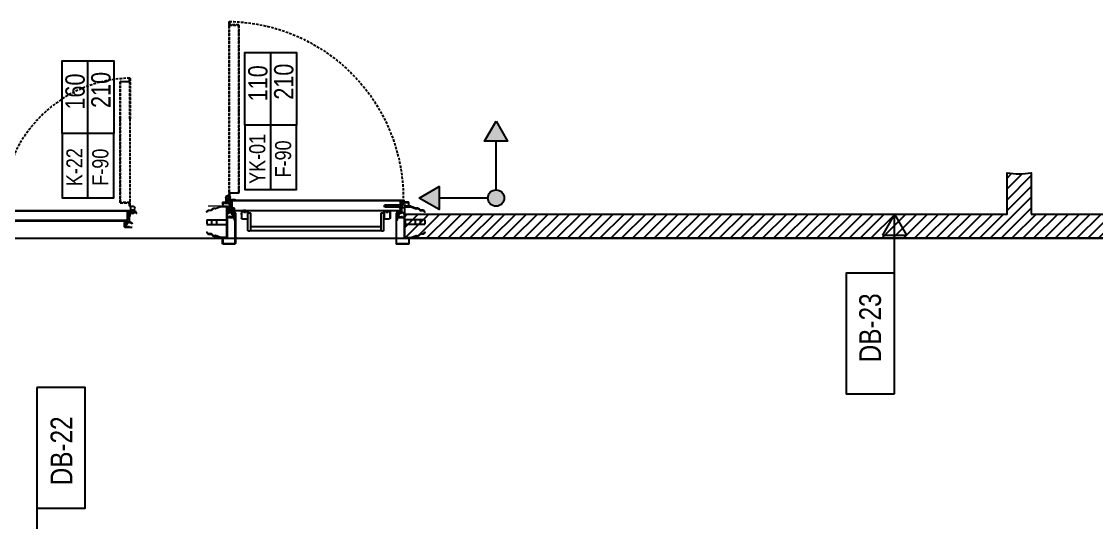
# Model space of a CAD drawing. Header units: centimetres. Extents: x -72470 to -43129, y -18750 to -16337.
# Drawn here: x -61723 to -61055, y -16756 to -16445 of the extents above; entities that cross this region are included whole.
import ezdxf
from ezdxf.enums import TextEntityAlignment as Align

# ---------------------------------------------------------------- set-up
doc = ezdxf.new("R2010")
doc.units = ezdxf.units.CM
doc.header["$MEASUREMENT"] = 0
for name, pattern in [('11-021_3001-BLOK_B_ZEMIN_KAT$0$DASHED', [12.77794, 8.518627, -4.259313]), ('11-021_3001-BLOK_B_ZEMIN_KAT$0$HIDDEN2', [4.7625, 3.175, -1.5875]), ('DUZ', [0])]:
    doc.linetypes.add(name, pattern=pattern)
doc.layers.get('0').update_dxf_attribs({"linetype": 'DUZ', "lineweight": 0})
doc.layers.get('Defpoints').update_dxf_attribs({"lineweight": 0})
doc.layers.add('11-021_3001-BLOK_B_ZEMIN_KAT$0$2DALANNET', color=1, linetype='Continuous', plot=False)
for name, color, linetype in [('11-021_3001-BLOK_B_ZEMIN_KAT$0$2DDUVAR', 3, 'Continuous'), ('11-021_3001-BLOK_B_ZEMIN_KAT$0$2DKAPI', 180, 'Continuous'), ('11-021_3001-BLOK_B_ZEMIN_KAT$0$2DKAPIPOZU', 162, 'Continuous'), ('11-021_3001-BLOK_B_ZEMIN_KAT$0$2DKONST1', 6, 'Continuous'), ('11-021_3001-BLOK_B_ZEMIN_KAT$0$2DPOZ DUVAR', 144, 'Continuous'), ('11-021_3001-BLOK_B_ZEMIN_KAT$0$2DTARAMA-DUVAR', 250, 'Continuous'), ('11-021_3001-BLOK_B_ZEMIN_KAT$0$2DTARAMA1', 253, 'Continuous'), ('11-021_3001-BLOK_B_ZEMIN_KAT$0$2DYAZIDOSEME', 212, 'Continuous')]:
    doc.layers.add(name, color=color, linetype=linetype)
doc.layers.add('TEFRIS', color=30, linetype='Continuous', lineweight=9)
doc.styles.add('11-021_3001-BLOK_B_ZEMIN_KAT$0$ARIAL', font='arial.ttf', dxfattribs={"width": 0.8})
doc.styles.add('11-021_3001-BLOK_B_ZEMIN_KAT$0$OLCU', font='arial.ttf', dxfattribs={"width": 0.8})
doc.styles.add('11-021_3001-BLOK_B_ZEMIN_KAT$0$yazi', font='calibri.ttf', dxfattribs={"width": 0.6})

# ---------------------------------------------------------------- blocks, each defined once
blk = doc.blocks.new('11-021_3001-BLOK_B_ZEMIN_KAT$0$K-22')
at = {"layer": '11-021_3001-BLOK_B_ZEMIN_KAT$0$2DKAPI'}
for p, q in [((-1.36, 2.29), (-1.36, 1.5)), ((-1.36, 1.3), (-1.36, 1.1)), ((-1.06, 2.29), (-1.06, 1.5)), ((-1.06, 1.3), (-1.06, 1.1)), ((-0.25, 2.44), (-0.91, 2.44)), ((1.39, 0.95), (-0.91, 0.95)), ((1.39, 0.65), (-0.91, 0.65)), ((-0.73, 0.95), (-0.73, 1.3)), ((-0.15, 2.44), (-0.37, 2.22)), ((0.64, 2.81), (-0.13, 2.04)), ((2.65, 1.7), (0.01, 1.7)), ((1.39, 0.95), (2.03, 0.95)), ((1.5, 0.5), (1.5, -1.55)), ((1.8, 0.5), (1.8, -1.55)), ((2.16, 1.4), (2.65, 1.4)), ((2.8, 1.25), (2.8, -2)), ((3.1, 1.25), (3.1, -2)), ((76.8, 2.52), (76.33, 2.04)), ((76.81, 2.42), (76.4, 2)), ((76.8, 2.52), (83.38, 2.52)), ((76.81, 2.42), (83.38, 2.42)), ((79.4, 2.29), (79.4, -2.18)), ((79.5, 2.39), (83.27, 2.39)), ((79.5, 2.29), (79.5, -2.18)), ((79.5, 2.29), (83.27, 2.29)), ((79.8, 1.86), (79.5, 1.86)), ((79.5, 0.22), (79.8, 0.22)), ((79.58, 2.27), (83.38, 2.27)), ((79.58, 2.27), (79.58, 2.17)), ((79.58, 2.17), (83.38, 2.17)), ((79.8, 1.86), (79.8, -2.18)), ((80.4, 0.54), (80.4, 1.94)), ((80.4, 0.38), (80.4, -3.92)), ((80.7, 0.38), (80.4, 0.38)), ((80.47, 0.44), (80.7, 0.38)), ((80.5, 0.54), (80.5, 1.97)), ((80.5, 0.54), (80.73, 0.47)), ((80.7, -4.35), (80.7, 0.38)), ((80.8, -4.35), (80.8, 0.38)), ((83.27, 2.39), (83.27, 2.29)), ((83.38, 2.42), (83.38, 2.27)), ((83.48, 2.42), (83.48, 2.27)), ((156.9, 1.25), (156.9, -2)), ((157.2, 1.25), (157.2, -2)), ((157.35, 1.7), (159.99, 1.7)), ((157.84, 1.4), (157.35, 1.4)), ((158.61, 0.95), (157.97, 0.95)), ((158.2, 0.5), (158.2, -1.55)), ((158.5, 0.5), (158.5, -1.55)), ((158.61, 0.95), (160.91, 0.95)), ((158.61, 0.65), (160.91, 0.65)), ((159.36, 2.81), (160.13, 2.04)), ((160.15, 2.44), (160.37, 2.22)), ((160.25, 2.44), (160.91, 2.44)), ((160.73, 0.95), (160.73, 1.3)), ((161.06, 2.29), (161.06, 1.5)), ((161.06, 1.3), (161.06, 1.1)), ((161.36, 2.29), (161.36, 1.5)), ((161.36, 1.3), (161.36, 1.1)), ((1.8, -1.55), (1.5, -1.55)), ((3.1, -2), (2.8, -2)), ((76.7, -4.47), (76.7, -4.32)), ((80.6, -4.22), (76.8, -4.22)), ((80.6, -4.32), (76.8, -4.32)), ((76.8, -4.47), (76.8, -4.32)), ((83.36, -4.47), (76.8, -4.47)), ((83.38, -4.57), (76.8, -4.57)), ((80.7, -4.35), (76.9, -4.35)), ((76.9, -4.45), (76.9, -4.35)), ((80.7, -4.45), (76.9, -4.45)), ((79.7, -2.34), (79.47, -2.27)), ((79.5, -2.18), (79.8, -2.18)), ((79.73, -2.24), (79.5, -2.18)), ((79.7, -2.34), (79.7, -4)), ((79.8, -0.38), (80.4, -0.38)), ((79.8, -0.63), (80.4, -0.63)), ((79.8, -1.92), (80.4, -1.35)), ((79.8, -2.34), (79.8, -4)), ((80.4, -1.77), (80.7, -1.77)), ((80.4, -3.92), (80.7, -3.92)), ((80.6, -4.32), (80.6, -4.22)), ((83.36, -4.47), (83.78, -4.06)), ((83.38, -4.57), (83.85, -4.1)), ((156.9, -2), (157.2, -2)), ((158.2, -1.55), (158.5, -1.55)), ((2, -8), (0, -8)), ((158, -8), (160, -8))]:
    blk.add_line(p, q, dxfattribs=at)
at = {"layer": '11-021_3001-BLOK_B_ZEMIN_KAT$0$2DKAPI', "lineweight": -2}
for points in [[(3.4, -5.4), (3.4, -6.1, 0.414214), (3.6, -6.3), (4.4, -6.3, 0.494565), (4.59, -6.05), (4.59, -6.05), (4.41, -5.38, -1.142909), (5, -5.3), (5, -7.6, -0.414214), (4.6, -8), (2, -8), (2, -7.8), (4.6, -7.8, 0.414214), (4.8, -7.6), (4.8, -5.3, 1.142909), (4.6, -5.33), (4.79, -5.99, -0.494565), (4.4, -6.5), (3.6, -6.5, -0.414214), (3.2, -6.1), (3.2, -5.4, 0.414214), (3, -5.2), (2.2, -5.2, -0.388473), (1.8, -4.84), (1.81, -4.83), (1.8, -4.83, -0.016382), (1.8, -4.8), (1.8, 0.58, -0.267949), (2, 0.93, 0.767327), (1.9, 1.3), (-2.1, 1.3, 0.414214), (-2.3, 1.1), (-2.3, 0.5), (-2.5, 0.5), (-2.5, 1.1, -0.414214), (-2.1, 1.5), (1.9, 1.5, -0.767327), (2.1, 0.75, 0.267949), (2, 0.58), (2, -4.8, 0.414214), (2.2, -5), (3, -5, -0.414214)], [(156.6, -5.4), (156.6, -6.1, -0.414214), (156.4, -6.3), (155.6, -6.3, -0.494565), (155.41, -6.05), (155.41, -6.05), (155.59, -5.38, 1.142909), (155, -5.3), (155, -7.6, 0.414214), (155.4, -8), (158, -8), (158, -7.8), (155.4, -7.8, -0.414214), (155.2, -7.6), (155.2, -5.3, -1.142909), (155.4, -5.33), (155.21, -5.99, 0.494565), (155.6, -6.5), (156.4, -6.5, 0.414214), (156.8, -6.1), (156.8, -5.4, -0.414214), (157, -5.2), (157.8, -5.2, 0.388473), (158.2, -4.84), (158.19, -4.83), (158.2, -4.83, 0.016382), (158.2, -4.8), (158.2, 0.58, 0.267949), (158, 0.93, -0.767327), (158.1, 1.3), (162.1, 1.3, -0.414214), (162.3, 1.1), (162.3, 0.5), (162.5, 0.5), (162.5, 1.1, 0.414214), (162.1, 1.5), (158.1, 1.5, 0.767327), (157.9, 0.75, -0.267949), (158, 0.58), (158, -4.8, -0.414214), (157.8, -5), (157, -5, 0.414214)]]:
    blk.add_lwpolyline(points, format="xyb", close=True, dxfattribs=at)
at = {"layer": '11-021_3001-BLOK_B_ZEMIN_KAT$0$2DKAPI'}
for points in [[(55, -4.1), (55, -4.1), (3.22, -4.1, -0.414214), (3.1, -3.98), (3.1, 1.75, 0.414214), (2.97, 1.88), (1.12, 1.88, 1), (1.12, 1.86), (2.97, 1.86, -1), (2.97, 1.7), (1.12, 1.7, -1), (1.12, 2.04), (55, 2.04)], [(55, 1.97), (55, 1.97), (1.12, 1.97, 1), (1.12, 1.77), (2.97, 1.77, 1), (2.97, 1.79), (1.12, 1.79, -1), (1.12, 1.95), (2.97, 1.95, -0.414214), (3.17, 1.75), (3.17, -3.98, 0.414214), (3.22, -4.03), (55, -4.03)], [(83.85, -4.1), (156.78, -4.1, 0.414214), (156.9, -3.98), (156.9, 1.75, -0.414214), (157.03, 1.88), (158.88, 1.88, -1), (158.88, 1.86), (157.03, 1.86, 1), (157.03, 1.7), (158.88, 1.7, 1), (158.88, 2.04), (80.5, 2.04)], [(80.5, 1.97), (158.88, 1.97, -1), (158.88, 1.77), (157.03, 1.77, -1), (157.03, 1.79), (158.88, 1.79, 1), (158.88, 1.95), (157.03, 1.95, 0.414214), (156.83, 1.75), (156.83, -3.98, -0.414214), (156.78, -4.03), (83.85, -4.03)]]:
    blk.add_lwpolyline(points, format="xyb", dxfattribs=at)
for points in [[(2, 0.58), (2.18, 0.58), (2.18, -1.42), (2, -1.42)], [(158, 0.58), (157.82, 0.58), (157.82, -1.42), (158, -1.42)]]:
    blk.add_lwpolyline(points, close=True, dxfattribs=at)
for points in [[(76.33, 2.04), (55, 2.04)], [(55, 1.97), (76.33, 1.97)], [(79.7, -4.03), (55, -4.03)], [(55, -4.1), (79.7, -4.1)]]:
    blk.add_lwpolyline(points, dxfattribs=at)
for points in [[(0.19, -5.89), (0.01, -5.66), (1.62, -4.6), (1.8, -4.83, 0.005789), (1.8, -4.84)], [(159.81, -5.89), (159.99, -5.66), (158.38, -4.6), (158.2, -4.83, -0.005789), (158.2, -4.84)]]:
    blk.add_lwpolyline(points, format="xyb", close=True, dxfattribs=at)
for centre in [(-0.25, 3.7), (-0.25, 3.7), (160.25, 3.7), (160.25, 3.7)]:
    blk.add_circle(centre, 1.26, dxfattribs=at)
for centre, radius, start, end in [((-0.91, 2.29), 0.45, 107.07816, 180), ((-0.91, 1.1), 0.45, 180, 270), ((-0.91, 2.29), 0.15, 90, 180), ((-0.91, 1.1), 0.15, 180, 270), ((0.01, 1.9), 0.5, 135, 233.1301), ((0.01, 1.9), 0.2, 135, 270), ((1.35, 0.5), 0.45, 0, 90), ((1.35, 0.5), 0.15, 0, 90), ((2.65, 1.25), 0.45, 0, 90), ((2.65, 1.25), 0.15, 0, 90), ((76.33, 2.07), 0.1, 270, 315), ((79.5, 2.29), 0.1, 90, 180), ((80.5, 1.94), 0.1, 90, 180), ((80.5, 0.54), 0.1, 180, 255), ((80.7, 0.38), 0.1, 0, 75), ((83.38, 2.42), 0.1, 0, 90), ((83.38, 2.27), 0.1, 270, 0), ((157.35, 1.25), 0.45, 90, 180), ((157.35, 1.25), 0.15, 90, 180), ((158.65, 0.5), 0.45, 90, 180), ((158.65, 0.5), 0.15, 90, 180), ((159.99, 1.9), 0.2, 270, 45), ((159.99, 1.9), 0.5, 306.8699, 45), ((160.91, 2.29), 0.15, 0, 90), ((160.91, 1.1), 0.45, 270, 0), ((160.91, 1.1), 0.15, 270, 0), ((160.91, 2.29), 0.45, 0, 72.92184), ((0.01, -5.66), 0.3, 270, 308.89453), ((1.81, -4.83), 0.3, 218.89453, 292.02431), ((76.8, -4.32), 0.1, 90, 180), ((76.8, -4.47), 0.1, 180, 270), ((79.5, -2.18), 0.1, 180, 255), ((79.7, -4), 0.1, 270, 0), ((79.7, -2.34), 0.1, 0, 75), ((80.7, -4.35), 0.1, 270, 0), ((83.85, -4.13), 0.1, 90, 135), ((158.19, -4.83), 0.3, 247.97569, 321.10547), ((159.99, -5.66), 0.3, 231.10547, 270)]:
    blk.add_arc(centre, radius, start, end, dxfattribs=at)
at = {"layer": '11-021_3001-BLOK_B_ZEMIN_KAT$0$2DTARAMA1', "linetype": '11-021_3001-BLOK_B_ZEMIN_KAT$0$HIDDEN2', "ltscale": 0.5}
for points in [[(7.55, 59.25), (7.55, 82.16, 0.414214), (7.43, 82.28), (1.7, 82.28, -0.414214), (1.57, 82.41), (1.57, 84.26, -1), (1.59, 84.26), (1.59, 82.42, 1), (1.75, 82.42), (1.75, 84.26, 1), (1.41, 84.26), (1.41, 59.25)], [(1.48, 59.25), (1.48, 84.26, -1), (1.68, 84.26), (1.68, 82.42, -1), (1.66, 82.42), (1.66, 84.26, 1), (1.5, 84.26), (1.5, 82.41, 0.414214), (1.7, 82.21), (7.43, 82.21, -0.414214), (7.48, 82.16), (7.48, 59.25)], [(152.45, 59.25), (152.45, 82.16, -0.414214), (152.57, 82.28), (158.3, 82.28, 0.414214), (158.43, 82.41), (158.43, 84.26, 1), (158.41, 84.26), (158.41, 82.42, -1), (158.25, 82.42), (158.25, 84.26, -1), (158.59, 84.26), (158.59, 59.25)], [(158.52, 59.25), (158.52, 84.26, 1), (158.32, 84.26), (158.32, 82.42, 1), (158.34, 82.42), (158.34, 84.26, -1), (158.5, 84.26), (158.5, 82.41, -0.414214), (158.3, 82.21), (152.57, 82.21, 0.414214), (152.52, 82.16), (152.52, 59.25)], [(7.55, 59.25), (7.55, 59.25), (7.55, 7.17, -0.414214), (7.43, 7.05), (1.7, 7.05, 0.414214), (1.57, 6.92), (1.57, 5.07, 1), (1.59, 5.07), (1.59, 6.92, -1), (1.75, 6.92), (1.75, 5.07, -1), (1.41, 5.07), (1.41, 59.25)], [(1.48, 59.25), (1.48, 59.25), (1.48, 5.07, 1), (1.68, 5.07), (1.68, 6.92, 1), (1.66, 6.92), (1.66, 5.07, -1), (1.5, 5.07), (1.5, 6.92, -0.414214), (1.7, 7.12), (7.43, 7.12, 0.414214), (7.48, 7.17), (7.48, 59.25)], [(152.45, 59.25), (152.45, 59.25), (152.45, 7.17, 0.414214), (152.57, 7.05), (158.3, 7.05, -0.414214), (158.43, 6.92), (158.43, 5.07, -1), (158.41, 5.07), (158.41, 6.92, 1), (158.25, 6.92), (158.25, 5.07, 1), (158.59, 5.07), (158.59, 59.25)], [(158.52, 59.25), (158.52, 59.25), (158.52, 5.07, -1), (158.32, 5.07), (158.32, 6.92, -1), (158.34, 6.92), (158.34, 5.07, 1), (158.5, 5.07), (158.5, 6.92, 0.414214), (158.3, 7.12), (152.57, 7.12, -0.414214), (152.52, 7.17), (152.52, 59.25)]]:
    blk.add_lwpolyline(points, format="xyb", dxfattribs=at)
for centre, start, end in [((-0.25, 3.7), 6.40453, 88.69875), ((160.25, 3.7), 91.30125, 173.59547)]:
    blk.add_arc(centre, 80.75, start, end, dxfattribs=at)
blk = doc.blocks.new('11-021_3001-BLOK_B_ZEMIN_KAT$0$KAPINO')
blk.add_line((-19.02, 11.06), (65.98, 11.06))
for points in [[(20.98, 27.13), (-19.02, 27.13), (-19.02, -5), (20.98, -5)], [(20.98, 27.13), (65.98, 27.13), (65.98, -5), (20.98, -5)]]:
    blk.add_lwpolyline(points, close=True)
at = {"color": 2, "style": '11-021_3001-BLOK_B_ZEMIN_KAT$0$OLCU', "width": 0.8}
for tag, height, p in [('KAP.NO', 10, (-0.03, 19.47)), ('GENISLIK', 12, (46.93, 19.1)), ('YANGIN', 10, (-0.03, 3.4)), ('YUKSEKLIK', 12, (47.93, 3.03))]:
    blk.add_attdef(tag, text='', height=height, dxfattribs=at).set_placement(p, align=Align.MIDDLE_CENTER)
blk = doc.blocks.new('11-021_3001-BLOK_B_ZEMIN_KAT$0$YK-04')
at = {"layer": '11-021_3001-BLOK_B_ZEMIN_KAT$0$2DTARAMA1'}
h = blk.add_hatch(dxfattribs=at)
h.set_pattern_fill('DOTS', color=256, scale=0.1, angle=180, style=0)
h.set_pattern_definition([(360, (-112.75, 15.9795), (0.079375, -0.15875), [0, -0.15875])])
edge = h.paths.add_edge_path()
edge.add_line((-105.57, 13.25), (-106.96, 13.25))
edge.add_line((-106.96, 13.25), (-107.25, 13.2))
edge.add_line((-107.25, 13.2), (-105.7, 13.2))
edge.add_arc((-105.7, 13.4), 0.2, 270, 311.40962)
h = blk.add_hatch(dxfattribs=at)
h.set_pattern_fill('DOTS', color=256, scale=0.1, angle=180, style=0)
h.set_pattern_definition([(180, (2.75, 15.9795), (-0.079375, -0.15875), [0, -0.15875])])
edge = h.paths.add_edge_path()
edge.add_line((-3.04, 13.25), (-4.43, 13.25))
edge.add_arc((-4.3, 13.4), 0.2, 228.59038, 270)
edge.add_line((-4.3, 13.2), (-2.75, 13.2))
edge.add_line((-2.75, 13.2), (-3.04, 13.25))
blk.add_line((-108.38, 22.5), (-108.4, 22.5))
at = {"layer": '11-021_3001-BLOK_B_ZEMIN_KAT$0$2DKAPI', "lineweight": -2}
for p, q in [((-109.7, 23.55), (-109.7, 22.7)), ((-0.7, 23.65), (-109.6, 23.65)), ((-0.7, 23.55), (-109.6, 23.55)), ((-109.6, 23.55), (-109.6, 22.7)), ((-107.6, 22.7), (-109.6, 22.7)), ((-107.5, 22.6), (-109.6, 22.6)), ((-107.5, 22.85), (-109.5, 22.85)), ((-109.5, 22.85), (-109.5, 22.75)), ((-107.5, 22.75), (-109.5, 22.75)), ((-107.5, 22.42), (-107.68, 22.6)), ((-107.6, 22.7), (-107.6, 22.6)), ((-107.5, 22.75), (-107.5, 17.35)), ((-107.4, 22.75), (-107.4, 17.35)), ((-2.21, 24.15), (-4.4, 24.15)), ((-2.9, 22.75), (-2.9, 17.35)), ((-0.8, 22.85), (-2.8, 22.85)), ((-0.8, 22.75), (-2.8, 22.75)), ((-2.8, 22.75), (-2.8, 17.35)), ((-0.7, 22.6), (-2.8, 22.6)), ((-2.55, 22.6), (-2.8, 22.37)), ((-0.7, 22.7), (-2.7, 22.7)), ((-2.7, 22.7), (-2.7, 22.6)), ((-1.26, 24.32), (-2.11, 24.16)), ((-0.16, 24.02), (-2.09, 23.66)), ((-0.8, 22.85), (-0.8, 22.75)), ((-0.7, 23.55), (-0.7, 22.7)), ((-0.6, 23.55), (-0.6, 22.7)), ((0.23, 24.16), (-0.01, 24.6)), ((0.4, 25.3), (0.4, 22.5)), ((0.9, 25.3), (0.9, 22.5)), ((-2.9, 17.35), (-107.4, 17.35)), ((-2.9, 17.25), (-107.4, 17.25)), ((-105.15, 11.5), (-105.15, 15.55)), ((-4.85, 11.5), (-4.85, 15.55))]:
    blk.add_line(p, q, dxfattribs=at)
at = {"layer": '11-021_3001-BLOK_B_ZEMIN_KAT$0$2DKAPI'}
for p, q in [((-108.5, 21.5), (-108.5, 19.45)), ((-1.09, 21.95), (-1.73, 21.95)), ((-1.5, 21.5), (-1.5, 19.45)), ((-1.2, 21.5), (-1.2, 19.45)), ((-1.09, 21.95), (1.21, 21.95)), ((-1.09, 21.65), (1.21, 21.65)), ((1.03, 21.95), (1.03, 22.3)), ((1.36, 22.3), (1.36, 22.1)), ((1.66, 22.3), (1.66, 22.1)), ((-101.29, 15.2), (-101.2, 15.2)), ((-101.2, 15.1), (-101.29, 15.1)), ((-101.18, 15.53), (-101.2, 15.53)), ((-101.2, 15.53), (-101.2, 14.77)), ((-101.2, 14.77), (-101.18, 14.77)), ((-101.18, 16.9), (-101.18, 12.51)), ((-97.22, 16.9), (-101.18, 16.9)), ((-101.03, 16.9), (-101.03, 12.25)), ((-101, 16.9), (-101, 12.3)), ((-99.99, 16.9), (-99.99, 17.2)), ((-98.4, 17.2), (-99.99, 17.2)), ((-99.7, 16.9), (-99.65, 17.2)), ((-98.75, 17.2), (-98.7, 16.9)), ((-98.4, 17.2), (-98.4, 16.9)), ((-97.4, 16.9), (-97.4, 12.3)), ((-97.22, 16.9), (-97.22, 15.08)), ((-97.15, 15.65), (-97.15, 4.88)), ((-95.9, 15.9), (-96.9, 15.9)), ((-95.65, 4.88), (-95.65, 15.65)), ((-14.35, 15.65), (-14.35, 4.88)), ((-13.1, 15.9), (-14.1, 15.9)), ((-12.85, 4.88), (-12.85, 15.65)), ((-12.78, 16.9), (-12.78, 15.08)), ((-8.82, 16.9), (-12.78, 16.9)), ((-12.6, 16.9), (-12.6, 12.3)), ((-11.6, 17.2), (-10.01, 17.2)), ((-11.6, 16.9), (-11.6, 17.2)), ((-11.3, 16.9), (-11.25, 17.2)), ((-10.35, 17.2), (-10.3, 16.9)), ((-10.01, 16.9), (-10.01, 17.2)), ((-9, 12.3), (-9, 16.9)), ((-8.82, 16.9), (-8.82, 12.51)), ((-8.8, 15.53), (-8.82, 15.53)), ((-8.82, 14.77), (-8.8, 14.77)), ((-8.8, 14.77), (-8.8, 15.53)), ((-8.8, 15.2), (-8.71, 15.2)), ((-8.71, 15.1), (-8.8, 15.1)), ((-1.5, 19.45), (-1.2, 19.45)), ((-108.3, 13), (-109.95, 13)), ((-100.6, 11.9), (-97.8, 11.9)), ((-14.35, 7.33), (-95.65, 7.33)), ((-12.2, 11.9), (-9.4, 11.9)), ((-8.97, 12.7), (-9, 12.7)), ((-8.97, 12.25), (-8.97, 12.7)), ((-1.7, 13), (-0.05, 13)), ((-95.9, 4.63), (-96.9, 4.63)), ((-14.35, 4.93), (-95.65, 4.93)), ((-13.1, 4.63), (-14.1, 4.63))]:
    blk.add_line(p, q, dxfattribs=at)
at = {"layer": '11-021_3001-BLOK_B_ZEMIN_KAT$0$2DKAPI', "linetype": '11-021_3001-BLOK_B_ZEMIN_KAT$0$HIDDEN2', "ltscale": 0.1}
for p, q in [((-122.8, 11.5), (-110.3, 11.5)), ((-122.8, 11.5), (-122.8, 8.5)), ((-122.8, 8.5), (-110.3, 8.5)), ((-119.8, 11.3), (-119.8, 8.7)), ((-116.8, 11.3), (-116.8, 8.7)), ((-110.5, 11.5), (-110.5, 8.5)), ((12.8, 11.5), (0.3, 11.5)), ((12.8, 8.5), (0.3, 8.5)), ((0.5, 11.5), (0.5, 8.5)), ((6.8, 11.3), (6.8, 8.7)), ((9.8, 11.3), (9.8, 8.7)), ((12.8, 11.5), (12.8, 8.5))]:
    blk.add_line(p, q, dxfattribs=at)
at = {"layer": '11-021_3001-BLOK_B_ZEMIN_KAT$0$2DKAPI', "color": 253, "linetype": '11-021_3001-BLOK_B_ZEMIN_KAT$0$HIDDEN2', "lineweight": -2, "ltscale": 0.5}
for points in [[(-7.25, 80.25), (-7.25, 132.33, -0.414214), (-7.13, 132.45), (-1.4, 132.45, 0.414214), (-1.27, 132.58), (-1.27, 134.43, 1), (-1.29, 134.43), (-1.29, 132.58, -1), (-1.45, 132.58), (-1.45, 134.43, -1), (-1.11, 134.43), (-1.11, 80.25)], [(-1.18, 80.25), (-1.18, 134.43, 1), (-1.38, 134.43), (-1.38, 132.58, 1), (-1.36, 132.58), (-1.36, 134.43, -1), (-1.2, 134.43), (-1.2, 132.58, -0.414214), (-1.4, 132.38), (-7.13, 132.38, 0.414214), (-7.18, 132.33), (-7.18, 80.25)], [(-7.25, 80.25), (-7.25, 80.25), (-7.25, 28.17, 0.414214), (-7.13, 28.05), (-1.4, 28.05, -0.414214), (-1.27, 27.92), (-1.27, 26.07, -1), (-1.29, 26.07), (-1.29, 27.91, 1), (-1.45, 27.91), (-1.45, 26.07, 1), (-1.11, 26.07), (-1.11, 80.25)], [(-1.18, 80.25), (-1.18, 80.25), (-1.18, 26.07, -1), (-1.38, 26.07), (-1.38, 27.91, -1), (-1.36, 27.91), (-1.36, 26.07, 1), (-1.2, 26.07), (-1.2, 27.92, 0.414214), (-1.4, 28.12), (-7.13, 28.12, -0.414214), (-7.18, 28.17), (-7.18, 80.25)]]:
    blk.add_lwpolyline(points, format="xyb", dxfattribs=at)
at = {"layer": '11-021_3001-BLOK_B_ZEMIN_KAT$0$2DKAPI', "lineweight": -2}
for points in [[(-106.9, 15.6), (-106.9, 14.9, 0.414214), (-106.7, 14.7), (-105.9, 14.7, 0.494565), (-105.71, 14.95), (-105.71, 14.95), (-105.89, 15.62, -1.142909), (-105.3, 15.7), (-105.3, 13.4, -0.414214), (-105.7, 13), (-108.3, 13), (-108.3, 13.2), (-105.7, 13.2, 0.414214), (-105.5, 13.4), (-105.5, 15.7, 1.142909), (-105.7, 15.67), (-105.51, 15.01, -0.494565), (-105.9, 14.5), (-106.7, 14.5, -0.414214), (-107.1, 14.9), (-107.1, 15.6, 0.414214), (-107.3, 15.8), (-108.1, 15.8, -0.388473), (-108.5, 16.16), (-108.49, 16.17), (-108.5, 16.17, -0.016382), (-108.5, 16.2), (-108.5, 21.58, -0.267949), (-108.3, 21.93, 0.767327), (-108.4, 22.3), (-112.4, 22.3, 0.414214), (-112.6, 22.1), (-112.6, 21), (-112.8, 21), (-112.8, 22.1, -0.414214), (-112.4, 22.5), (-108.4, 22.5, -0.767327), (-108.2, 21.75, 0.267949), (-108.3, 21.58), (-108.3, 16.2, 0.414214), (-108.1, 16), (-107.3, 16, -0.414214)], [(-3.1, 15.6), (-3.1, 14.9, -0.414214), (-3.3, 14.7), (-4.1, 14.7, -0.494565), (-4.29, 14.95), (-4.29, 14.95), (-4.11, 15.62, 1.142909), (-4.7, 15.7), (-4.7, 13.4, 0.414214), (-4.3, 13), (-1.7, 13), (-1.7, 13.2), (-4.3, 13.2, -0.414214), (-4.5, 13.4), (-4.5, 15.7, -1.142909), (-4.3, 15.67), (-4.49, 15.01, 0.494565), (-4.1, 14.5), (-3.3, 14.5, 0.414214), (-2.9, 14.9), (-2.9, 15.6, -0.414214), (-2.7, 15.8), (-1.9, 15.8, 0.388473), (-1.5, 16.16), (-1.51, 16.17), (-1.5, 16.17, 0.016382), (-1.5, 16.2), (-1.5, 21.58, 0.267949), (-1.7, 21.93, -0.767327), (-1.6, 22.3), (2.4, 22.3, -0.414214), (2.6, 22.1), (2.6, 21), (2.8, 21), (2.8, 22.1, 0.414214), (2.4, 22.5), (-1.6, 22.5, 0.767327), (-1.8, 21.75, -0.267949), (-1.7, 21.58), (-1.7, 16.2, -0.414214), (-1.9, 16), (-2.7, 16, 0.414214)], [(-105, -3.25, -0.414214), (-105.25, -3.5), (-112.65, -3.5, -0.414214), (-112.9, -3.25), (-112.9, -1), (-112.75, -1), (-112.75, -3.25, 0.414214), (-112.65, -3.35), (-105.25, -3.35, 0.414214), (-105.15, -3.25), (-105.15, 11.5, -1), (-105.6, 11.5), (-105.6, 12.47), (-105.45, 12.47), (-105.45, 11.5, 1), (-105.3, 11.5), (-105.3, 15.55, -1), (-105, 15.55)], [(-5, -3.25, 0.414214), (-4.75, -3.5), (2.65, -3.5, 0.414214), (2.9, -3.25), (2.9, -1), (2.75, -1), (2.75, -3.25, -0.414214), (2.65, -3.35), (-4.75, -3.35, -0.414214), (-4.85, -3.25), (-4.85, 11.5, 1), (-4.4, 11.5), (-4.4, 12.47), (-4.55, 12.47), (-4.55, 11.5, -1), (-4.7, 11.5), (-4.7, 15.55, 1), (-5, 15.55)]]:
    blk.add_lwpolyline(points, format="xyb", close=True, dxfattribs=at)
at = {"layer": '11-021_3001-BLOK_B_ZEMIN_KAT$0$2DKAPI'}
for points in [[(-108.12, 21.58), (-108.3, 21.58), (-108.3, 19.58), (-108.12, 19.58)], [(-1.7, 21.58), (-1.88, 21.58), (-1.88, 19.58), (-1.7, 19.58)], [(-110, 0), (-114, 0), (-114, 0.3), (-111, 0.3), (-110.3, 0.3), (-110.3, 19.7), (-114, 19.7), (-114, 20), (-110, 20)], [(0, 0), (4, 0), (4, 0.3), (1, 0.3), (0.3, 0.3), (0.3, 19.7), (4, 19.7), (4, 20), (0, 20)]]:
    blk.add_lwpolyline(points, close=True, dxfattribs=at)
for points in [[(-117.8, 18.42, 0.330017), (-119.25, 17.89, -0.330016), (-120.93, 17.28, 0.420839), (-122.55, 16.37), (-122.78, 16.29, -0.447989), (-120.87, 17.47, 0.330017), (-119.42, 18, -0.330016), (-117.74, 18.61, 0.160745), (-116.93, 18.63), (-114, 19.7), (-111, 19.7), (-111, 19.5), (-113.96, 19.5), (-116.86, 18.45, -0.160745)], [(-109.81, 15.11), (-109.99, 15.34), (-108.68, 16.4), (-108.5, 16.17, 0.005789), (-108.5, 16.16)], [(-105.95, 13.43), (-105.98, 13.58), (-107.25, 13.35), (-108.36, 13.55, 0.465986), (-108.65, 13.3), (-108.65, 13.1, 0.414214), (-108.4, 12.85), (-105.55, 12.85, -0.414214), (-105.45, 12.75), (-105.45, 11.5), (-105.3, 11.5), (-105.3, 12.75, 0.414214), (-105.55, 13), (-108.4, 13, -0.414214), (-108.5, 13.1), (-108.5, 13.3, -0.465987), (-108.38, 13.4), (-107.25, 13.2)], [(-4.05, 13.43), (-4.02, 13.58), (-2.75, 13.35), (-1.64, 13.55, -0.465986), (-1.35, 13.3), (-1.35, 13.1, -0.414214), (-1.6, 12.85), (-4.45, 12.85, 0.414214), (-4.55, 12.75), (-4.55, 11.5), (-4.7, 11.5), (-4.7, 12.75, -0.414214), (-4.45, 13), (-1.6, 13, 0.414214), (-1.5, 13.1), (-1.5, 13.3, 0.465987), (-1.62, 13.4), (-2.75, 13.2)], [(-0.19, 15.11), (-0.01, 15.34), (-1.32, 16.4), (-1.5, 16.17, -0.005789), (-1.5, 16.16)], [(7.8, 18.42, -0.330017), (9.25, 17.89, 0.330016), (10.93, 17.28, -0.420839), (12.55, 16.37), (12.78, 16.29, 0.447989), (10.87, 17.47, -0.330017), (9.42, 18, 0.330016), (7.74, 18.61, -0.160745), (6.93, 18.63), (4, 19.7), (1, 19.7), (1, 19.5), (3.96, 19.5), (6.86, 18.45, 0.160745)], [(-117.8, 1.58, -0.330017), (-119.25, 2.11, 0.330017), (-120.93, 2.72, -0.420839), (-122.55, 3.63), (-122.78, 3.71, 0.447989), (-120.87, 2.53, -0.330017), (-119.42, 2, 0.330016), (-117.74, 1.39, -0.160745), (-116.93, 1.37), (-114, 0.3), (-111, 0.3), (-111, 0.5), (-113.96, 0.5), (-116.86, 1.55, 0.160745)], [(7.8, 1.58, 0.330017), (9.25, 2.11, -0.330017), (10.93, 2.72, 0.420839), (12.55, 3.63), (12.78, 3.71, -0.447989), (10.87, 2.53, 0.330017), (9.42, 2, -0.330016), (7.74, 1.39, 0.160745), (6.93, 1.37), (4, 0.3), (1, 0.3), (1, 0.5), (3.96, 0.5), (6.86, 1.55, -0.160745)]]:
    blk.add_lwpolyline(points, format="xyb", close=True, dxfattribs=at)
at = {"layer": '11-021_3001-BLOK_B_ZEMIN_KAT$0$2DKAPI', "lineweight": -2}
blk.add_circle((-0.4, 25.3), 0.8, dxfattribs=at)
at = {"layer": '11-021_3001-BLOK_B_ZEMIN_KAT$0$2DKAPI', "color": 253, "linetype": '11-021_3001-BLOK_B_ZEMIN_KAT$0$HIDDEN2', "lineweight": -2, "ltscale": 0.5}
blk.add_arc((0.55, 24.7), 109.92, 90.95397, 180.95693, dxfattribs=at)
at = {"layer": '11-021_3001-BLOK_B_ZEMIN_KAT$0$2DKAPI', "lineweight": -2}
for centre, radius, start, end in [((-109.6, 23.55), 0.1, 90, 180), ((-109.6, 22.7), 0.1, 180, 270), ((-107.5, 22.75), 0.1, 0, 90), ((-4.4, 23.65), 0.5, 90, 180), ((-2.8, 22.75), 0.1, 90, 180), ((-2.21, 24.65), 0.5, 270, 280.80118), ((-2.18, 24.15), 0.5, 270, 280.69587), ((-0.4, 25.3), 1.3, 0, 307.97987), ((-0.7, 23.55), 0.1, 0, 90), ((-0.7, 22.7), 0.1, 270, 0), ((-107.4, 17.35), 0.1, 180, 270), ((-2.9, 17.35), 0.1, 270, 0)]:
    blk.add_arc(centre, radius, start, end, dxfattribs=at)
at = {"layer": '11-021_3001-BLOK_B_ZEMIN_KAT$0$2DKAPI'}
for centre, radius, start, end in [((-1.05, 21.5), 0.45, 90, 180), ((-1.05, 21.5), 0.15, 90, 180), ((1.21, 22.1), 0.45, 270, 0), ((1.21, 22.1), 0.15, 270, 0), ((-109.99, 15.34), 0.3, 270, 308.89453), ((-108.49, 16.17), 0.3, 218.89453, 292.02431), ((-100.49, 15.15), 0.8, 152.04681, 176.41668), ((-100.49, 15.15), 0.8, 183.58332, 207.95319), ((-97.4, 15.25), 0.25, 271.14599, 0), ((-96.9, 15.65), 0.25, 90, 180), ((-95.9, 15.65), 0.25, 0, 90), ((-14.1, 15.65), 0.25, 90, 180), ((-13.1, 15.65), 0.25, 0, 90), ((-12.6, 15.25), 0.25, 180, 268.85401), ((-9.51, 15.15), 0.8, 3.58332, 27.95319), ((-9.51, 15.15), 0.8, 332.04681, 356.41668), ((-1.51, 16.17), 0.3, 247.97569, 321.10547), ((-0.01, 15.34), 0.3, 231.10547, 270), ((-100.88, 12.51), 0.3, 180, 240), ((-100.6, 12.3), 0.4, 180, 270), ((-97.8, 12.3), 0.4, 270, 0), ((-97.4, 12.55), 0.25, 0, 88.85401), ((-12.6, 12.55), 0.25, 91.14599, 180), ((-12.2, 12.3), 0.4, 180, 270), ((-9.4, 12.3), 0.4, 270, 0), ((-9.12, 12.51), 0.3, 300, 0), ((-96.9, 4.88), 0.25, 180, 270), ((-95.9, 4.88), 0.25, 270, 0), ((-14.1, 4.88), 0.25, 180, 270), ((-13.1, 4.88), 0.25, 270, 0)]:
    blk.add_arc(centre, radius, start, end, dxfattribs=at)
at = {"layer": '11-021_3001-BLOK_B_ZEMIN_KAT$0$2DKONST1'}
for p, q in [((-110.3, 20.78), (-110.3, 19.03)), ((-108.45, 20.88), (-110.2, 20.88)), ((-108.3, 21.59), (-108.3, 18.58)), ((-108.12, 21.23), (-108.1, 21.23)), ((-108, 21.13), (-108, 18.68)), ((-107.9, 22.01), (-107.9, 20.7)), ((-110.2, 18.93), (-108.45, 18.93)), ((-108.12, 18.58), (-108.3, 18.58)), ((-108.12, 18.58), (-108.1, 18.58)), ((-4.5, 18.51), (-4.41, 18.6)), ((-4.5, 17.69), (-4.5, 18.51)), ((-2.8, 18.51), (-4.5, 18.51)), ((-4.41, 17.6), (-4.5, 17.69)), ((-2.8, 17.69), (-4.5, 17.69)), ((-4.41, 17.6), (-4.41, 18.6)), ((-4.41, 18.6), (-2.8, 18.6)), ((-2.8, 17.6), (-4.41, 17.6)), ((-2, 19.45), (-2, 16.75)), ((-1.7, 19.55), (-1.9, 19.55)), ((-1.88, 16.65), (-1.9, 16.65)), ((-1.88, 16.65), (-1.7, 16.65)), ((-1.7, 19.55), (-1.7, 16.65)), ((-1.55, 19.4), (-0.2, 19.4)), ((-0.2, 16.8), (-1.55, 16.8)), ((-1, 17.45), (-1, 18.75)), ((-0.1, 19.3), (-0.1, 16.9))]:
    blk.add_line(p, q, dxfattribs=at)
at = {"layer": '11-021_3001-BLOK_B_ZEMIN_KAT$0$2DKONST1', "linetype": '11-021_3001-BLOK_B_ZEMIN_KAT$0$HIDDEN2', "ltscale": 0.1}
for p, q in [((-97.7, 20.67), (-107.2, 20.67)), ((-97.7, 19.27), (-97.7, 20.67)), ((-107.2, 19.27), (-97.7, 19.27))]:
    blk.add_line(p, q, dxfattribs=at)
at = {"layer": '11-021_3001-BLOK_B_ZEMIN_KAT$0$2DKONST1', "linetype": '11-021_3001-BLOK_B_ZEMIN_KAT$0$DASHED'}
for p, q in [((-99.65, 17.2), (-99.65, 16)), ((-99.65, 16), (-98.75, 16)), ((-98.75, 16), (-98.75, 17.2)), ((-11.25, 17.2), (-11.25, 16)), ((-11.25, 16), (-10.35, 16)), ((-10.35, 16), (-10.35, 17.2))]:
    blk.add_line(p, q, dxfattribs=at)
at = {"layer": '11-021_3001-BLOK_B_ZEMIN_KAT$0$2DKONST1'}
for points in [[(-108.12, 19.69), (-108.7, 20.27), (-108.7, 20.47), (-108.12, 20.47)], [(-108.12, 20.27), (-108.7, 20.27)], [(-108.12, 20.47), (-107.5, 20.47)], [(-107.5, 20.27), (-108.12, 20.27)], [(-107.5, 19.07), (-108.12, 19.69)], [(-2.8, 17.45), (-1, 17.45), (-0.6, 17.85), (-0.6, 18.35), (-1, 18.75), (-2.8, 18.75), (-2.8, 17.45)]]:
    blk.add_lwpolyline(points, dxfattribs=at)
blk.add_lwpolyline([(-107.2, 21.07), (-107.5, 21.07), (-107.5, 18.67), (-107.3, 18.67), (-107.2, 18.67)], close=True, dxfattribs=at)
for points in [[(-105.9, 15.68), (-105.89, 15.11, 0.407471), (-105.81, 15.02), (-105.74, 15.01, -0.314176), (-105.72, 14.99), (-105.7, 14.94, -0.314278), (-105.73, 14.88), (-105.96, 14.79, -0.088425), (-106.2, 14.75), (-106.72, 14.73, -0.002352), (-106.81, 14.75, -0.133859), (-106.83, 14.76, -0.207567), (-106.9, 14.9), (-106.9, 15.58, 0.213459), (-107.02, 15.88, -0.539342), (-107.01, 15.99, -0.17378), (-106.98, 15.98, 0.03736), (-106.4, 15.95, 0.055717), (-105.63, 16.15, 0.487936), (-105.62, 16.22, 0.191668), (-106.78, 16.74, 0.032422), (-107.02, 16.74, -1.157597), (-107.04, 16.9), (-106.7, 16.9, -0.095803), (-106.03, 16.73, -0.073827), (-105.47, 16.36, -0.054813), (-105.33, 16.22, -0.629557), (-105.41, 16.04, 0.056027), (-105.65, 16, 0.20578), (-105.85, 15.87, 0.163118)], [(-106.1, 15.75), (-106.66, 15.75, 0.414214), (-106.72, 15.69), (-106.72, 15.03, 0.414214), (-106.66, 14.97), (-106.11, 14.97, 0.308319), (-106.06, 15), (-106.06, 15.53, 0.062439), (-106.06, 15.54), (-106.07, 15.73, 0.213162)], [(-4.1, 15.68), (-4.11, 15.11, -0.407471), (-4.19, 15.02), (-4.26, 15.01, 0.314176), (-4.28, 14.99), (-4.3, 14.94, 0.314278), (-4.27, 14.88), (-4.04, 14.79, 0.088425), (-3.8, 14.75), (-3.28, 14.73, 0.002352), (-3.19, 14.75, 0.133859), (-3.17, 14.76, 0.207567), (-3.1, 14.9), (-3.1, 15.58, -0.213459), (-2.98, 15.88, 0.539342), (-2.99, 15.99, 0.17378), (-3.02, 15.98, -0.03736), (-3.6, 15.95, -0.055717), (-4.37, 16.15, -0.487936), (-4.38, 16.22, -0.191668), (-3.22, 16.74, -0.032422), (-2.98, 16.74, 1.157597), (-2.96, 16.9), (-3.3, 16.9, 0.095803), (-3.97, 16.73, 0.073827), (-4.53, 16.36, 0.054813), (-4.67, 16.22, 0.629557), (-4.59, 16.04, -0.056027), (-4.35, 16, -0.20578), (-4.15, 15.87, -0.163118)], [(-3.9, 15.75), (-3.34, 15.75, -0.414214), (-3.28, 15.69), (-3.28, 15.03, -0.414214), (-3.34, 14.97), (-3.89, 14.97, -0.308319), (-3.94, 15), (-3.94, 15.53, -0.062439), (-3.94, 15.54), (-3.93, 15.73, -0.213162)]]:
    blk.add_lwpolyline(points, format="xyb", close=True, dxfattribs=at)
for centre, radius, start, end in [((-110.2, 20.78), 0.1, 90, 180), ((-108.38, 22.01), 0.485, 0, 90), ((-108.1, 21.13), 0.1, 0, 90), ((-108.05, 20.7), 0.15, 289.47122, 0), ((-110.2, 19.03), 0.1, 180, 270), ((-108.1, 18.68), 0.1, 270, 0), ((-1.9, 19.45), 0.1, 90, 180), ((-1.9, 16.75), 0.1, 180, 270), ((-0.2, 19.3), 0.1, 0, 90), ((-0.2, 16.9), 0.1, 270, 0)]:
    blk.add_arc(centre, radius, start, end, dxfattribs=at)
at = {"layer": '11-021_3001-BLOK_B_ZEMIN_KAT$0$2DTARAMA1', "lineweight": -2}
for points in [[(-109.99, 15.34), (-109.99, 15.04), (-109.81, 15.11)], [(-108.5, 16.16), (-108.73, 15.98), (-108.57, 15.88)], [(-108.57, 15.88), (-108.38, 15.89), (-108.5, 16.16)], [(-1.43, 15.88), (-1.62, 15.89), (-1.5, 16.16)], [(-1.5, 16.16), (-1.27, 15.98), (-1.43, 15.88)], [(-0.01, 15.34), (-0.01, 15.04), (-0.19, 15.11)]]:
    blk.add_solid(points, dxfattribs=at)
at = {"layer": 'Defpoints'}
blk.add_lwpolyline([(0, 0), (0, 20), (11.94, 20)], dxfattribs=at)
blk = doc.blocks.new('11-021_3001-BLOK_B_ZEMIN_KAT$0$DösemeYönelim')
at = {"extrusion": (-1e-15, -1.85709e-08, 1)}
h = blk.add_hatch(color=256, dxfattribs=at)
h.paths.add_polyline_path([(3.38, 0, -1), (-3.38, 0, -1)])
h.paths.add_polyline_path([(23.6, 4.74), (31.8, 0), (23.6, -4.74)])
h.paths.add_polyline_path([(-4.74, 23.6), (0, 31.8), (4.74, 23.6)])
for p, q in [((0, 3.38, 0), (0, 23.6, 0)), ((3.38, 0), (23.6, 0))]:
    blk.add_line(p, q, dxfattribs=at)
for points in [[(0, 31.8), (4.74, 23.6), (-4.74, 23.6)], [(31.8, 0), (23.6, -4.74), (23.6, 4.74)]]:
    blk.add_lwpolyline(points, close=True, dxfattribs=at)
blk.add_circle((0, 0), 3.38, dxfattribs=at)
blk.add_circle((0, 0), 3.38, dxfattribs=at)
blk = doc.blocks.new('*U22')
for p, q in [((-4.15, 0), (-12.81, 5)), ((-12.81, 5), (-12.81, -5)), ((-78.6, 0), (-28.6, 0)), ((-28.6, 0), (-4.15, 0)), ((-4.15, 0), (-12.81, -5))]:
    blk.add_line(p, q)
blk.add_lwpolyline([(-78.6, 0), (-28.6, 0), (-28.6, 20), (-78.6, 20)], close=True)
at = {"style": '11-021_3001-BLOK_B_ZEMIN_KAT$0$yazi'}
blk.add_attdef('DUVARTIPI', text='', height=9, dxfattribs=at).set_placement((-52.63, 8.31), align=Align.MIDDLE_CENTER)
blk = doc.blocks.new('*U16')
for p, q in [((-3.64, 0), (-12.3, 5)), ((-12.3, 5), (-12.3, -5)), ((-78.6, 0), (-28.6, 0)), ((-28.6, 0), (-3.64, 0)), ((-3.64, 0), (-12.3, -5))]:
    blk.add_line(p, q)
blk.add_lwpolyline([(-78.6, 0), (-28.6, 0), (-28.6, 20), (-78.6, 20)], close=True)
at = {"style": '11-021_3001-BLOK_B_ZEMIN_KAT$0$yazi'}
blk.add_attdef('DUVARTIPI', text='', height=9, dxfattribs=at).set_placement((-52.63, 8.31), align=Align.MIDDLE_CENTER)

msp = doc.modelspace()

# ---------------------------------------------------------------- hatches: boundary and pattern name
at = {"layer": '11-021_3001-BLOK_B_ZEMIN_KAT$0$2DTARAMA-DUVAR'}
h = msp.add_hatch(dxfattribs=at)
h.set_pattern_fill('ANSI31', color=256, scale=1.5)
h.set_pattern_definition([(45, (-56902.8123, -18059.437), (-3.367596, 3.367596), [])])
edge = h.paths.add_edge_path()
edge.add_line((-60480.31, -16564.44), (-61095.31, -16564.44))
edge.add_line((-61095.31, -16564.44), (-61095.31, -16538.73))
edge.add_arc((-61102.81, -16502.58), 36.92, 258.27955, 281.72045, ccw=False)
edge.add_line((-61110.31, -16538.73), (-61110.31, -16564.44))
edge.add_line((-61110.31, -16564.44), (-61484.81, -16564.44))
edge.add_line((-61484.81, -16564.44), (-61484.81, -16579.44))
edge.add_line((-61484.81, -16579.44), (-60480.31, -16579.44))
edge.add_line((-60480.31, -16579.44), (-60480.31, -16564.44))

# ---------------------------------------------------------------- linework, layer by layer
at = {"layer": '11-021_3001-BLOK_B_ZEMIN_KAT$0$2DALANNET'}
msp.add_lwpolyline([(-64702.81, -16579.44), (-63822.81, -16579.44), (-63822.81, -16514.44), (-63672.81, -16514.44), (-63672.81, -16579.45), (-59732.81, -16579.44), (-59732.81, -16609.44), (-58590.31, -16609.44), (-58590.31, -18059.5), (-58810.11, -18059.5), (-58810.11, -16769.44), (-64702.81, -16769.44)], close=True, dxfattribs=at)
at = {"layer": '11-021_3001-BLOK_B_ZEMIN_KAT$0$2DDUVAR'}
msp.add_lwpolyline([(-60480.31, -16579.44), (-61484.81, -16579.44), (-61484.81, -16564.44), (-61110.31, -16564.44), (-61110.31, -16538.73, 0.102638), (-61095.31, -16538.73), (-61095.31, -16564.44)], format="xyb", dxfattribs=at)
msp.add_lwpolyline([(-61095.31, -16564.44), (-60480.31, -16564.44)], dxfattribs=at)
at = {"layer": 'TEFRIS', "color": 0, "linetype": 'Continuous'}
msp.add_spline([(-63715.5, -16879.11), (-63561.64, -16710.21), (-63110.91, -16710.21), (-62885.55, -16686.39), (-62456.49, -16714.54), (-62263.63, -16753.52), (-62059.31, -16702.06), (-61826.96, -16738.36), (-61784.12, -16939.39), (-61661.14, -16985.6)], degree=3, dxfattribs=at)

# ---------------------------------------------------------------- block references
at = {"layer": '11-021_3001-BLOK_B_ZEMIN_KAT$0$2DKAPI', "xscale": -1}
msp.add_blockref('11-021_3001-BLOK_B_ZEMIN_KAT$0$YK-04', (-61594.81, -16579.44), dxfattribs=at)
at = {"layer": '11-021_3001-BLOK_B_ZEMIN_KAT$0$2DKAPI'}
msp.add_blockref('11-021_3001-BLOK_B_ZEMIN_KAT$0$K-22', (-61813.81, -16564.44), dxfattribs=at)
at = {"layer": '11-021_3001-BLOK_B_ZEMIN_KAT$0$2DKAPIPOZU', "rotation": 90}
for p, values in [((-61670.31, -16535.26), {'KAP.NO': 'K-22', 'GENISLIK': '160', 'YUKSEKLIK': '210', 'YANGIN': 'F-90'}), ((-61556.73, -16530.13), {'KAP.NO': 'YK-01', 'GENISLIK': '110', 'YUKSEKLIK': '210', 'YANGIN': 'F-90'})]:
    msp.add_blockref('11-021_3001-BLOK_B_ZEMIN_KAT$0$KAPINO', p, dxfattribs=at).add_auto_attribs(values)
at = {"layer": '11-021_3001-BLOK_B_ZEMIN_KAT$0$2DPOZ DUVAR'}
ref = msp.add_blockref('*U22', (-61180.23, -16558.21), dxfattribs=dict(at, xscale=1.5, yscale=1.5, zscale=1.5, rotation=90.00000000000001))
ref.add_attrib('DUVARTIPI', 'DB-23', dxfattribs={"layer": '0', "height": 13.5, "rotation": 90, "style": '11-021_3001-BLOK_B_ZEMIN_KAT$0$ARIAL', "width": 0.8}).set_placement((-61195.42, -16635.06), align=Align.MIDDLE_CENTER)
ref = msp.add_blockref('*U16', (-61713.1, -16789.9), dxfattribs=dict(at, xscale=1.5, yscale=1.5, zscale=1.5, rotation=270))
ref.add_attrib('DUVARTIPI', 'DB-22', dxfattribs={"layer": '0', "height": 13.5, "rotation": 90, "style": '11-021_3001-BLOK_B_ZEMIN_KAT$0$ARIAL', "width": 0.8}).set_placement((-61697.86, -16711.44), align=Align.MIDDLE_CENTER)
at = {"layer": '11-021_3001-BLOK_B_ZEMIN_KAT$0$2DYAZIDOSEME', "xscale": 1.5, "yscale": 1.5, "zscale": 1.5, "rotation": 89.99999999999999}
msp.add_blockref('11-021_3001-BLOK_B_ZEMIN_KAT$0$DösemeYönelim', (-61427.81, -16554.44), dxfattribs=at)

doc.saveas('drawing.dxf')
